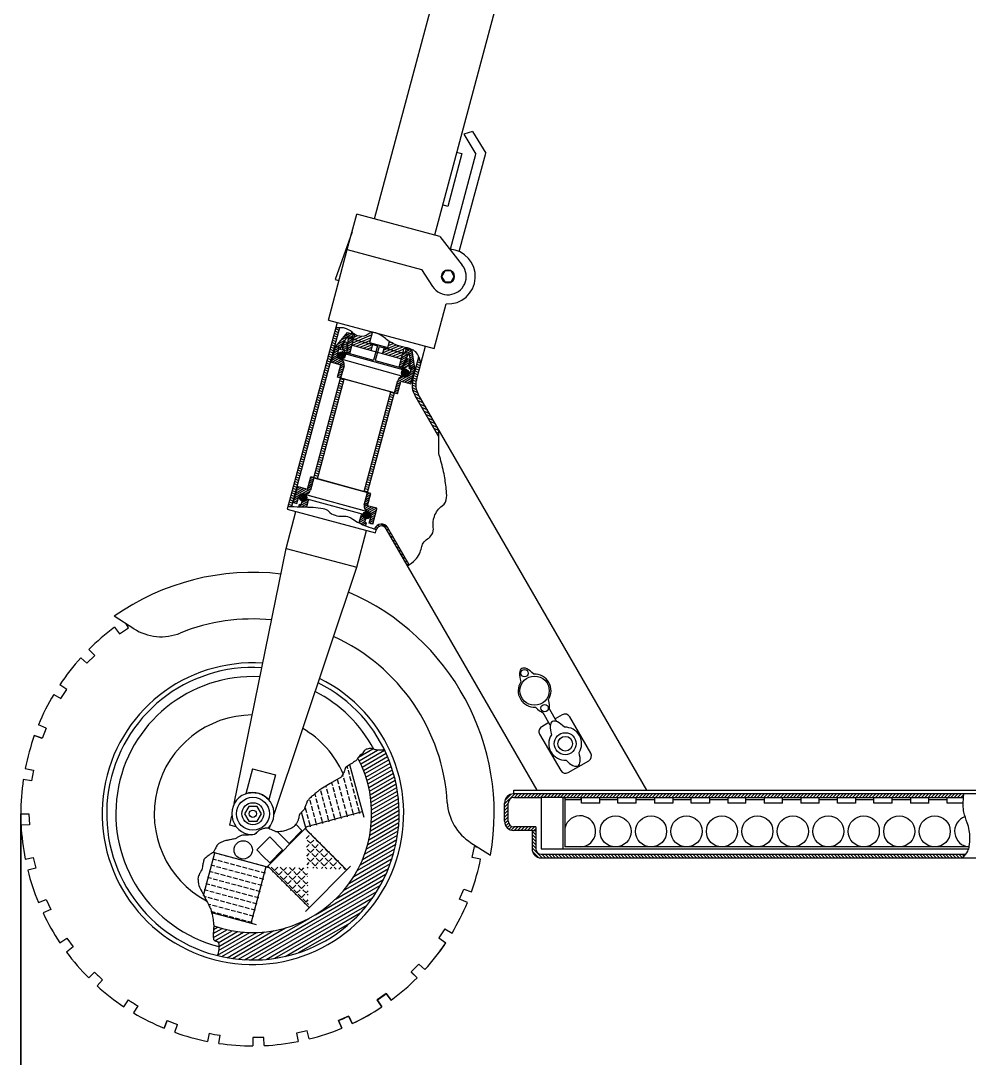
# Model space of a CAD drawing. Header units: millimetres. Extents: x 769 to 2415, y 617 to 2322.
# Drawn here: x 803 to 1322, y 1187 to 1754 of the extents above; entities that cross this region are included whole.
import ezdxf

# ---------------------------------------------------------------- set-up
doc = ezdxf.new("R2010")
doc.units = ezdxf.units.MM
doc.layers.add('01_Contornos', color=7, linetype='Continuous', lineweight=20)
doc.layers.add('cotas', color=3, linetype='Continuous')
doc.styles.add('EstiloCota', font='arialbd.ttf', dxfattribs={"height": 20})
doc.dimstyles.new('CotasUNE', dxfattribs={"dimtxt": 10, "dimasz": 8, "dimexe": 1.25, "dimexo": 0, "dimtad": 1, "dimtxsty": 'EstiloCota', "dimcen": 2.5, "dimclrd": 256, "dimclrt": 256, "dimadec": 0, "dimazin": 0, "dimtfac": 1, "dimtmove": 0, "dimatfit": 3, "dimfxl": 1, "dimarcsym": 0})

# ---------------------------------------------------------------- blocks, each defined once
blk = doc.blocks.new('*D342')
at = {"layer": 'cotas', "color": 0, "lineweight": -2, "transparency": 16777216}
for p, q in [((803.01, 1320.67), (803.01, 1122.45)), ((1821.07, 1321.35), (1821.07, 1122.45))]:
    blk.add_line(p, q, dxfattribs=at)
at = {"layer": 'cotas', "lineweight": -2, "transparency": 16777216}
blk.add_line((811.01, 1123.7), (1813.07, 1123.7), dxfattribs=at)
at = {"layer": 'cotas', "transparency": 16777216}
for points in [[(811.01, 1125.03), (811.01, 1122.36), (803.01, 1123.7)], [(1813.07, 1125.03), (1813.07, 1122.36), (1821.07, 1123.7)]]:
    blk.add_solid(points, dxfattribs=at)
at = {"layer": 'Defpoints', "color": 0}
for p in [(803.01, 1320.67), (1821.07, 1321.35), (1821.07, 1123.7)]:
    blk.add_point(p, dxfattribs=at)
at = {"layer": 'cotas', "transparency": 16777216, "insert": (1312.04, 1134.54), "char_height": 20, "attachment_point": 5, "style": 'EstiloCota'}
blk.add_mtext('1018', dxfattribs=at)

msp = doc.modelspace()

# ---------------------------------------------------------------- hatches: boundary and pattern name
at = {"layer": '01_Contornos'}
h = msp.add_hatch(dxfattribs=at)
h.set_pattern_fill('ANSI31', color=256, scale=0.4, angle=290)
h.set_pattern_definition([(335, (675.5037, 383.2973), (0.5367252, 1.1510109), [])])
h.paths.add_polyline_path([(1019.437, 1557.82), (1021.925, 1567.106, 0.0541816), (1020.786, 1570.583), (1017.505, 1558.337, 0.1989124), (1018.704, 1549.231), (1031.689, 1526.74), (1031.689, 1530.74), (1020.436, 1550.231, -0.1989124)])
edge = h.paths.add_edge_path()
edge.add_arc((951.135, 1491.127), 2.746, 227.04724, 241.47194)
edge.add_arc((950.201, 1489.408), 0.789, 241.47194, 268.5598)
edge.add_arc((950.381, 1496.558), 7.942, 268.5598, 270.524)
edge.add_arc((951.002, 1428.63), 59.989, 89.80935, 90.524, ccw=False)
edge.add_line((951.201, 1488.619), (977.419, 1586.463))
edge.add_arc((978.007, 1569.478), 16.996, 91.983, 99.19009)
edge.add_line((975.292, 1586.255), (949.264, 1489.117))
edge = h.paths.add_edge_path()
edge.add_arc((1012.469, 1531.745), 57.532, 253.55246, 255.00251)
edge.add_arc((1000.369, 1475.065), 3, 30, 158.33859, ccw=False)
edge.add_line((1002.967, 1476.565), (1014.647, 1456.335))
edge.add_arc((1005.028, 1473.297), 19.5, 299.55897, 302.49804)
edge.add_line((1015.504, 1456.85), (1003.833, 1477.065))
edge.add_arc((1000.369, 1475.065), 4, 30, 159.74484)
edge.add_line((996.616, 1476.45), (996.179, 1476.567))
at = {"layer": '01_Contornos', "ltscale": 0.2}
h = msp.add_hatch(dxfattribs=at)
h.set_pattern_fill('_USER', color=256, angle=29.59359, pattern_type=0)
h.set_pattern_definition([(29.59359, (0.5328, 1141.6946), (-0.4938445, 0.8695502), [])])
h.paths.add_polyline_path([(975.258, 1576.297), (977.186, 1575.765), (976.92, 1574.801), (977.884, 1574.536), (978.15, 1575.5, -0.1733266), (982.335, 1581.607), (984.348, 1581.053), (984.879, 1582.981), (981.505, 1583.911)])
h.paths.add_polyline_path([(1017.175, 1574.081), (1013.801, 1575.011), (1013.27, 1573.083), (1015.283, 1572.528, -0.1733266), (1015.748, 1565.139), (1015.483, 1564.175), (1016.447, 1563.909), (1016.712, 1564.873), (1018.641, 1564.342)])
h = msp.add_hatch(dxfattribs=at)
h.set_pattern_fill('_USER', color=256, angle=29.59359, pattern_type=0)
h.set_pattern_definition([(29.59359, (-123.4419, 1520.2281), (-0.4938445, 0.8695502), [])])
h.paths.add_polyline_path([(981.549, 1572.772), (982.995, 1572.373), (985.12, 1580.086), (982.228, 1580.883)])
h.paths.add_polyline_path([(1015.006, 1571.85), (1012.114, 1572.647), (1009.989, 1564.935), (1011.435, 1564.536)])
at = {"layer": '01_Contornos'}
h = msp.add_hatch(dxfattribs=at)
h.set_pattern_fill('ANSI31', color=256, scale=0.4, angle=135)
h.set_pattern_definition([(165, (971.2879, 1590.6284), (-0.3287, -1.226726), [])])
h.paths.add_polyline_path([(990.866, 1496.861), (992.794, 1496.33), (1007.401, 1550.843), (1005.472, 1551.374)])
h.paths.add_polyline_path([(979.925, 1558.414), (977.997, 1558.946), (963.39, 1504.433), (965.318, 1503.901)])
h = msp.add_hatch(dxfattribs=at)
h.set_pattern_fill('ANSI31', color=256, scale=0.6)
h.set_pattern_definition([(30, (971.2879, 1590.6284), (-0.9525, 1.649778), [])])
h.paths.add_polyline_path([(1001.847, 1355.871, -0.0408542), (1001.074, 1355.441, -0.0475519), (1000.089, 1355.348, -0.0197365), (998.43, 1355.413, -0.0740815), (996.527, 1355.852, 0.0727926), (994.591, 1356.304, 0.1017585), (992.521, 1356.057, 0.1101736), (990.868, 1355.064, 0.1462664), (990.234, 1353.955, -0.2157183), (989.693, 1353.251, -0.0289247), (989.245, 1353.043, 0.0789052), (988.823, 1352.794, 0.1183631), (988.558, 1352.591, 0.0052142), (987.677, 1351.46, 0.0087481), (987.431, 1351.125, -0.6819546), (908.607, 1259.29, -0.0071335), (908.605, 1259.044, -0.0188617), (908.548, 1258.095, 0.0093833), (908.398, 1256.191, 0.0149854), (908.341, 1254.296, 0.0154248), (908.398, 1252.456, 0.3623277), (909.758, 1251.016, -0.3315012), (911.3, 1249.554, -0.042964), (911.419, 1248.165, -0.0277377), (911.3, 1246.012, -0.0336735), (911.053, 1244.643, -0.0283363), (910.561, 1243.065, 0.638164)])
h = msp.add_hatch(dxfattribs=at)
h.set_pattern_fill('ANSI31', color=256, scale=0.4)
h.set_pattern_definition([(45, (0, -145.8448), (-0.8980256, 0.8980256), [])])
h.paths.add_polyline_path([(1072.714, 1329.512), (1087.714, 1329.512), (1099.714, 1329.512), (1318.79, 1329.512, -0.0113976), (1319.025, 1331.512), (1072.714, 1331.512, 0.4142136), (1067.714, 1326.512), (1067.714, 1316.512, 0.4142136), (1072.714, 1311.512), (1082.714, 1311.512), (1084.714, 1311.512), (1084.714, 1313.512), (1072.714, 1313.512, -0.4142136), (1069.714, 1316.512), (1069.714, 1326.512, -0.4142136)])
h = msp.add_hatch(dxfattribs=at)
h.set_pattern_fill('ANGLE', color=256, scale=0.5, angle=45)
h.set_pattern_definition([(45, (1109.7065, 1057.5146), (-2.46957, 2.46957), [2.54, -0.9525]), (135, (1109.7065, 1057.5146), (-2.46957, -2.46957), [2.54, -0.9525])])
edge = h.paths.add_edge_path()
edge.add_line((937.774, 1291.687), (960.482, 1268.979))
edge.add_line((958.988, 1312.901), (981.696, 1290.193))
h = msp.add_hatch(dxfattribs=at)
h.set_pattern_fill('ANSI31', color=256, scale=0.4, angle=90)
h.set_pattern_definition([(135, (0, -145.8448), (-0.8980256, -0.8980256), [])])
h.paths.add_polyline_path([(1087.714, 1296.512), (1318.461, 1296.512, 0.0318888), (1320.036, 1298.512), (1087.714, 1298.512, -0.4142136), (1084.714, 1301.512), (1084.714, 1311.512), (1082.714, 1311.512), (1082.714, 1301.512, 0.4142136)])

# ---------------------------------------------------------------- linework, layer by layer
msp.add_circle((1036.698, 1614.513), 3.5)
for p, q in [((1183.315, 2211.922), (1029.318, 1637.196)), ((996.476, 1645.996), (1121.437, 2112.355)), ((1050.159, 1693.728), (1045.33, 1692.434)), ((1045.33, 1692.434), (1052.048, 1681.457)), ((1050.159, 1693.728), (1057.36, 1681.963)), ((1044.38, 1681.818), (1036.615, 1652.84)), ((1038.112, 1629.446), (1052.048, 1681.457)), ((1041.482, 1682.594), (1044.38, 1681.818)), ((1042.941, 1628.152), (1057.36, 1681.963)), ((1036.615, 1652.84), (1033.718, 1653.617)), ((981.641, 1629.265), (986.817, 1648.584)), ((1032.216, 1636.419), (986.817, 1648.584)), ((984.229, 1638.925), (975.059, 1612.912)), ((1032.216, 1636.419), (1044.565, 1620.687)), ((971.288, 1590.628), (981.641, 1629.265)), ((981.641, 1629.265), (1022.21, 1618.395)), ((1022.21, 1618.395), (1028.33, 1609.039)), ((975.059, 1612.912), (977.111, 1612.362)), ((1029.243, 1575.099), (1035.792, 1599.54)), ((1029.243, 1575.099), (1035.792, 1599.54)), ((976.117, 1589.334), (948.752, 1487.205)), ((971.288, 1590.628), (1029.243, 1575.099)), ((977.419, 1586.463), (951.201, 1488.619)), ((981.505, 1583.911), (985.845, 1582.715)), ((983.916, 1583.246), (984.157, 1584.119)), ((979.899, 1579.039), (978.837, 1575.183)), ((979.899, 1579.039), (982.02, 1578.455)), ((981.346, 1578.641), (981.426, 1571.876)), ((981.549, 1572.772), (982.228, 1580.883)), ((982.228, 1580.883), (998.135, 1576.499)), ((982.335, 1581.607), (985.313, 1580.787)), ((982.995, 1572.373), (985.12, 1580.086)), ((984.251, 1576.93), (985.845, 1582.715)), ((995.677, 1577.931), (994.614, 1574.074)), ((975.258, 1576.297), (977.186, 1575.765)), ((977.186, 1575.765), (976.123, 1571.909)), ((979.876, 1573.987), (976.92, 1574.801)), ((977.884, 1574.536), (978.15, 1575.5)), ((978.837, 1575.183), (979.56, 1574.984)), ((979.189, 1573.237), (980.4, 1572.903)), ((979.56, 1574.984), (979.41, 1574.44)), ((1012.156, 1563.408), (980.342, 1572.175)), ((981.549, 1572.772), (996.01, 1568.787)), ((984.251, 1576.93), (1011.244, 1569.492)), ((998.135, 1576.499), (996.01, 1568.787)), ((999.099, 1576.234), (996.974, 1568.521)), ((999.099, 1576.234), (1015.006, 1571.85)), ((1001.943, 1576.204), (1000.881, 1572.348)), ((1009.989, 1564.935), (1012.114, 1572.647)), ((1011.244, 1569.492), (1012.838, 1575.276)), ((1012.306, 1573.348), (1015.283, 1572.528)), ((1012.838, 1575.276), (1017.175, 1574.081)), ((1014.766, 1574.745), (1014.918, 1575.295)), ((1019.437, 1557.82), (1024.414, 1576.393)), ((978.125, 1569.38), (1012.618, 1559.87)), ((996.974, 1568.521), (1011.435, 1564.536)), ((1014.606, 1569.475), (1011.071, 1563.707)), ((1011.435, 1564.536), (1015.006, 1571.85)), ((1014.606, 1569.475), (1013.934, 1569.655)), ((1016.052, 1569.077), (1014.606, 1569.475)), ((1016.052, 1569.077), (1014.989, 1565.221)), ((1017.505, 1558.337), (1020.786, 1570.583)), ((976.309, 1559.41), (978.169, 1566.159)), ((1013.681, 1563.726), (1012.466, 1564.052)), ((1014.266, 1565.42), (1014.116, 1564.877)), ((1014.989, 1565.221), (1014.266, 1565.42)), ((1015.483, 1564.175), (1015.748, 1565.139)), ((1015.483, 1564.175), (1016.447, 1563.909)), ((1016.712, 1564.873), (1015.65, 1561.017)), ((1016.712, 1564.873), (1018.641, 1564.342)), ((963.39, 1504.433), (977.997, 1558.946)), ((965.322, 1503.915), (979.928, 1558.428)), ((1009.088, 1550.378), (976.309, 1559.41)), ((1007.401, 1550.843), (977.997, 1558.946)), ((1007.401, 1550.843), (1009.26, 1557.591)), ((1009.088, 1550.378), (1010.947, 1557.126)), ((990.862, 1496.847), (1005.469, 1551.36)), ((992.794, 1496.33), (1007.401, 1550.843)), ((1145.559, 1333.512), (1020.436, 1550.231)), ((1031.689, 1526.74), (1018.704, 1549.231)), ((963.39, 1504.433), (961.53, 1497.684)), ((994.481, 1495.865), (961.703, 1504.898)), ((963.39, 1504.433), (992.794, 1496.33)), ((952.15, 1490.934), (954.488, 1499.417)), ((954.078, 1490.402), (955.14, 1494.259)), ((958.234, 1495.483), (992.727, 1485.973)), ((959.489, 1492.963), (990.339, 1484.462)), ((948.752, 1487.205), (997.048, 1474.264)), ((952.15, 1490.934), (954.078, 1490.402)), ((955.167, 1488.571), (955.534, 1489.904)), ((956.498, 1489.638), (957.029, 1491.566)), ((957.647, 1491.496), (957.171, 1491.627)), ((995.535, 1478.987), (997.871, 1487.463)), ((948.194, 1465.803), (953.582, 1485.911)), ((991.664, 1482.117), (991.184, 1482.249)), ((991.204, 1480.074), (991.736, 1482.002)), ((993.605, 1479.51), (994.667, 1483.366)), ((986.831, 1455.45), (992.219, 1475.558)), ((991.697, 1478.096), (992.169, 1479.808)), ((995.535, 1478.987), (993.605, 1479.51)), ((996.179, 1476.567), (996.616, 1476.45)), ((997.048, 1474.264), (997.471, 1475.842)), ((1085.559, 1333.512), (1002.967, 1476.565)), ((1015.504, 1456.85), (1003.833, 1477.065)), ((919.856, 1326.196), (948.194, 1465.803)), ((948.194, 1465.803), (986.831, 1455.45)), ((941.569, 1320.378), (986.831, 1455.45)), ((864.849, 1421.838), (854.102, 1428.658)), ((862.034, 1422.397), (860.611, 1424.528)), ((854.356, 1422.673), (857.036, 1419.058)), ((857.036, 1419.058), (862.034, 1422.397)), ((843.493, 1407.181), (840.207, 1410.468)), ((835.909, 1405.953), (839.243, 1402.931)), ((839.243, 1402.931), (843.493, 1407.181)), ((828.277, 1388.641), (824.413, 1391.223)), ((821.078, 1385.956), (824.938, 1383.643)), ((824.938, 1383.643), (828.277, 1388.641)), ((1092.723, 1369.064), (1088.805, 1375.852)), ((1092.269, 1377.852), (1096.187, 1371.064)), ((1099.25, 1374.76), (1095.353, 1372.51)), ((1114.848, 1353.743), (1103.348, 1373.662)), ((816.834, 1367.544), (812.677, 1369.266)), ((1091.889, 1370.51), (1087.992, 1368.26)), ((814.809, 1361.884), (810.434, 1363.45)), ((814.67, 1361.934), (810.434, 1363.45)), ((816.834, 1367.544), (814.809, 1361.884)), ((1086.894, 1364.162), (1098.394, 1344.243)), ((805.45, 1345.442), (809.863, 1344.564)), ((805.45, 1345.442), (810.008, 1344.535)), ((929.864, 1345.236), (926.206, 1331.584)), ((929.864, 1345.236), (942.421, 1341.871)), ((982.932, 1347.617), (990.654, 1318.797)), ((1102.492, 1343.145), (1113.75, 1349.645)), ((808.981, 1338.618), (804.384, 1339.3)), ((809.422, 1341.589), (808.981, 1338.618)), ((810.008, 1344.535), (809.422, 1341.589)), ((942.421, 1341.871), (938.763, 1328.219)), ((1072.714, 1333.512), (1706.714, 1333.512)), ((1072.714, 1331.512), (1072.714, 1333.512)), ((1706.714, 1331.512), (1072.714, 1331.512)), ((1072.714, 1329.512), (1087.714, 1329.512)), ((1099.714, 1329.512), (1087.714, 1329.512)), ((1087.714, 1329.512), (1087.714, 1301.512)), ((1099.714, 1301.512), (1099.714, 1329.512)), ((1099.714, 1329.512), (1318.79, 1329.512)), ((1100.714, 1329.512), (1100.714, 1302.512)), ((1100.714, 1328.512), (1109.747, 1328.512)), ((1109.747, 1326.512), (1109.747, 1329.512)), ((1119.747, 1326.512), (1119.747, 1329.512)), ((1119.747, 1328.512), (1129.747, 1328.512)), ((1129.747, 1326.512), (1129.747, 1329.512)), ((1139.747, 1326.512), (1139.747, 1329.512)), ((1139.747, 1328.512), (1149.747, 1328.512)), ((1149.747, 1329.512), (1149.747, 1326.512)), ((1159.747, 1329.512), (1159.747, 1326.512)), ((1159.747, 1328.512), (1169.747, 1328.512)), ((1169.747, 1326.512), (1169.747, 1329.512)), ((1179.747, 1329.512), (1179.747, 1326.512)), ((1179.747, 1328.512), (1189.747, 1328.512)), ((1189.747, 1329.512), (1189.747, 1326.512)), ((1199.747, 1326.512), (1199.747, 1329.512)), ((1199.747, 1328.512), (1209.747, 1328.512)), ((1209.747, 1329.512), (1209.747, 1326.512)), ((1219.747, 1326.512), (1219.747, 1329.512)), ((1219.747, 1328.512), (1229.747, 1328.512)), ((1229.747, 1329.512), (1229.747, 1326.512)), ((1239.747, 1326.512), (1239.747, 1329.512)), ((1239.747, 1328.512), (1249.747, 1328.512)), ((1249.747, 1326.512), (1249.747, 1329.512)), ((1259.747, 1329.512), (1259.747, 1326.512)), ((1259.747, 1328.512), (1269.747, 1328.512)), ((1269.747, 1326.512), (1269.747, 1329.512)), ((1279.747, 1326.512), (1279.747, 1329.512)), ((1279.747, 1328.512), (1289.747, 1328.512)), ((1289.747, 1329.512), (1289.747, 1326.512)), ((1299.747, 1326.512), (1299.747, 1329.512)), ((1299.747, 1328.512), (1309.747, 1328.512)), ((1309.747, 1326.512), (1309.747, 1329.512)), ((1067.714, 1316.512), (1067.714, 1326.512)), ((1069.714, 1316.512), (1069.714, 1326.512)), ((1119.747, 1326.512), (1109.747, 1326.512)), ((1139.747, 1326.512), (1129.747, 1326.512)), ((1159.747, 1326.512), (1149.747, 1326.512)), ((1179.747, 1326.512), (1169.747, 1326.512)), ((1199.747, 1326.512), (1189.747, 1326.512)), ((1219.747, 1326.512), (1209.747, 1326.512)), ((1239.747, 1326.512), (1229.747, 1326.512)), ((1239.747, 1326.512), (1239.747, 1326.512)), ((1259.747, 1326.512), (1249.747, 1326.512)), ((1249.747, 1326.512), (1249.747, 1326.512)), ((1279.747, 1326.512), (1269.747, 1326.512)), ((1299.747, 1326.512), (1289.747, 1326.512)), ((1318.608, 1326.512), (1309.747, 1326.512)), ((803.01, 1320.665), (807.51, 1320.665)), ((807.51, 1320.665), (807.805, 1314.662)), ((917.465, 1314.415), (918.503, 1319.531)), ((958.988, 1312.901), (956.664, 1321.572)), ((807.805, 1314.662), (803.163, 1314.434)), ((920.95, 1313.481), (917.465, 1314.415)), ((937.774, 1291.687), (958.988, 1312.901)), ((938.92, 1312.474), (939.408, 1313.929)), ((1084.714, 1313.512), (1072.714, 1313.512)), ((1082.714, 1311.512), (1072.714, 1311.512)), ((1082.714, 1311.512), (1082.714, 1301.512)), ((1082.714, 1311.512), (1084.714, 1311.512)), ((1084.714, 1313.512), (1084.714, 1301.512)), ((908.667, 1299.935), (908.797, 1299.452)), ((1049.3, 1304.797), (1060.046, 1297.978)), ((1050.011, 1296.795), (1051.184, 1302.691)), ((1051.184, 1302.691), (1053.057, 1302.413)), ((1087.714, 1301.512), (1321.644, 1301.512)), ((1321.886, 1302.512), (1100.714, 1302.512)), ((805.45, 1295.889), (809.863, 1296.767)), ((809.863, 1296.767), (811.324, 1290.936)), ((908.797, 1299.452), (937.774, 1291.687)), ((1054.57, 1295.889), (1050.011, 1296.795)), ((1087.714, 1298.512), (1320.036, 1298.512)), ((1087.714, 1296.512), (1535.233, 1296.512)), ((811.324, 1290.936), (806.816, 1289.807)), ((983.463, 1291.96), (958.715, 1267.212)), ((1043.049, 1273.843), (1045.349, 1279.396)), ((1045.349, 1279.396), (1049.586, 1277.88)), ((812.677, 1272.064), (816.834, 1273.786)), ((816.834, 1273.786), (819.404, 1268.353)), ((1047.343, 1272.064), (1043.049, 1273.843)), ((819.404, 1268.353), (815.203, 1266.366)), ((907.371, 1266.587), (931.877, 1260.021)), ((1035.081, 1257.688), (1031.742, 1252.69)), ((1035.082, 1257.687), (1038.942, 1255.374)), ((824.413, 1250.108), (828.155, 1252.608)), ((828.155, 1252.608), (831.735, 1247.78)), ((1031.742, 1252.69), (1035.606, 1250.108)), ((831.735, 1247.78), (828.002, 1245.011)), ((1020.776, 1238.399), (1016.526, 1234.149)), ((1024.11, 1235.377), (1020.776, 1238.399)), ((1020.777, 1238.399), (1020.777, 1238.399)), ((1020.777, 1238.399), (1024.111, 1235.377)), ((840.207, 1230.863), (843.389, 1234.045)), ((1016.526, 1234.149), (1019.813, 1230.862)), ((1016.526, 1234.149), (1019.812, 1230.863)), ((1016.631, 1234.044), (1019.813, 1230.862)), ((847.81, 1229.839), (844.79, 1226.502)), ((1002.983, 1222.272), (997.985, 1218.933)), ((1005.663, 1218.658), (1002.983, 1222.272)), ((1002.984, 1222.272), (1005.664, 1218.658)), ((1002.984, 1222.272), (1005.664, 1218.658)), ((859.452, 1215.069), (861.952, 1218.81)), ((867.032, 1215.593), (864.719, 1211.734)), ((867.032, 1215.593), (864.719, 1211.734)), ((997.985, 1218.933), (1000.567, 1215.069)), ((1000.568, 1215.068), (998.068, 1218.81)), ((982.385, 1209.926), (976.832, 1207.626)), ((984.309, 1205.859), (982.385, 1209.926)), ((982.467, 1209.964), (984.394, 1205.898)), ((881.409, 1203.332), (883.131, 1207.49)), ((883.131, 1207.49), (881.409, 1203.332)), ((887.225, 1201.089), (888.741, 1205.326)), ((976.832, 1207.626), (978.61, 1203.332)), ((978.611, 1203.332), (976.889, 1207.49)), ((906.023, 1200.536), (905.142, 1196.124)), ((911.375, 1195.04), (912.035, 1199.491)), ((936.02, 1198.313), (930.01, 1198.313)), ((930.01, 1198.313), (930.01, 1193.665)), ((936.241, 1193.818), (936.02, 1198.313)), ((959.775, 1201.836), (953.879, 1200.664)), ((953.879, 1200.664), (954.786, 1196.105)), ((960.868, 1197.471), (959.775, 1201.836))]:
    msp.add_line(p, q, dxfattribs=at)
at = {"layer": '01_Contornos', "ltscale": 0.2}
for p, q in [((981.505, 1583.911), (975.258, 1576.297)), ((995.213, 1583.776), (993.749, 1578.462)), ((984.879, 1582.981), (984.348, 1581.053)), ((993.749, 1578.462), (1003.871, 1575.673)), ((1003.871, 1575.673), (1004.777, 1578.96)), ((975.258, 1576.297), (972.92, 1567.813)), ((1013.801, 1575.011), (1013.27, 1573.083)), ((1018.641, 1564.342), (1017.175, 1574.081)), ((973.06, 1567.567), (978.169, 1566.159)), ((977.52, 1569.45), (977.761, 1569.383)), ((979.856, 1565.694), (977.997, 1558.946)), ((1018.641, 1564.342), (1016.303, 1555.858)), ((1016.057, 1555.718), (1010.947, 1557.126)), ((1013.19, 1559.62), (1012.949, 1559.686)), ((959.843, 1498.149), (961.703, 1504.898)), ((954.733, 1499.557), (959.843, 1498.149)), ((957.6, 1495.655), (957.841, 1495.589)), ((960.453, 1492.697), (959.281, 1488.445)), ((960.733, 1494.792), (990.137, 1486.689)), ((990.934, 1489.581), (992.794, 1496.33)), ((992.621, 1489.116), (994.481, 1495.865)), ((955.534, 1489.904), (956.498, 1489.638)), ((997.731, 1487.708), (992.621, 1489.116)), ((989.375, 1484.727), (988.02, 1479.81)), ((993.27, 1485.826), (993.029, 1485.892)), ((992.169, 1479.808), (991.204, 1480.074))]:
    msp.add_line(p, q, dxfattribs=at)
at = {"layer": '01_Contornos', "linetype": 'Continuous'}
for p, q in [((983.997, 1583.539), (984.539, 1583.764)), ((984.488, 1576.865), (994.451, 1581.011)), ((984.628, 1578.299), (994.879, 1582.565)), ((985.056, 1579.853), (989.501, 1581.702)), ((985.484, 1581.406), (987.264, 1582.147)), ((985.53, 1582.801), (985.729, 1582.884)), ((986.476, 1576.317), (994.023, 1579.457)), ((988.465, 1575.769), (994.463, 1578.265)), ((1004.184, 1576.808), (1006.731, 1577.868)), ((1004.612, 1578.362), (1005.296, 1578.646)), ((978.336, 1569.368), (976.733, 1572.193)), ((979.034, 1569.425), (977.139, 1572.763)), ((979.617, 1569.685), (977.661, 1573.13)), ((980.096, 1570.128), (978.286, 1573.315)), ((980.439, 1570.809), (979.048, 1573.26)), ((990.454, 1575.221), (995.51, 1577.325)), ((992.442, 1574.673), (995.082, 1575.771)), ((994.431, 1574.125), (994.654, 1574.218)), ((1000.985, 1572.725), (1010.055, 1576.5)), ((1001.413, 1574.279), (1008.308, 1577.148)), ((1001.841, 1575.833), (1002.418, 1576.073)), ((1002.386, 1571.933), (1012.02, 1575.942)), ((1004.375, 1571.385), (1012.723, 1574.859)), ((1006.363, 1570.837), (1012.295, 1573.305)), ((1013.372, 1575.129), (1014.214, 1575.479)), ((977.419, 1569.697), (976.545, 1571.237)), ((1008.352, 1570.289), (1011.867, 1571.752)), ((1010.341, 1569.741), (1011.439, 1570.198)), ((1012.869, 1559.82), (1011.401, 1562.405)), ((1011.765, 1560.479), (1011.402, 1561.119)), ((1013.608, 1559.804), (1011.767, 1563.048)), ((1014.22, 1560.014), (1012.26, 1563.465)), ((1014.728, 1560.405), (1012.856, 1563.701)), ((1015.116, 1561.008), (1013.573, 1563.725)), ((1015.239, 1562.076), (1014.553, 1563.284)), ((956.465, 1491.944), (955.591, 1493.483)), ((957.382, 1491.615), (955.779, 1494.439)), ((958.08, 1491.672), (956.185, 1495.01)), ((958.663, 1491.932), (956.707, 1495.377)), ((959.142, 1492.374), (957.332, 1495.561)), ((959.485, 1493.056), (958.094, 1495.507)), ((991.915, 1482.067), (990.447, 1484.652)), ((990.811, 1482.726), (990.447, 1483.366)), ((992.654, 1482.051), (990.813, 1485.294)), ((993.265, 1482.261), (991.306, 1485.712)), ((993.774, 1482.651), (991.902, 1485.948)), ((994.161, 1483.255), (992.619, 1485.972)), ((994.285, 1484.322), (993.599, 1485.531)), ((981.477, 1346.663), (981.796, 1345.475)), ((976.199, 1339.373), (976.857, 1336.92)), ((979.222, 1341.588), (979.326, 1341.197)), ((979.573, 1340.277), (980.23, 1337.824)), ((982.042, 1344.555), (982.7, 1342.101)), ((982.946, 1341.181), (983.604, 1338.728)), ((969.934, 1335.766), (970.11, 1335.112)), ((970.356, 1334.192), (971.013, 1331.739)), ((973.061, 1337.589), (973.483, 1336.016)), ((973.73, 1335.096), (974.387, 1332.643)), ((977.103, 1336), (977.76, 1333.547)), ((980.477, 1336.904), (981.134, 1334.45)), ((983.85, 1337.808), (984.507, 1335.354)), ((984.754, 1334.434), (985.411, 1331.981)), ((961.139, 1328.107), (961.797, 1325.653)), ((963.849, 1331.488), (964.266, 1329.931)), ((964.513, 1329.011), (965.17, 1326.557)), ((966.983, 1333.288), (967.64, 1330.835)), ((967.886, 1329.915), (968.544, 1327.461)), ((971.26, 1330.819), (971.917, 1328.365)), ((974.633, 1331.723), (975.291, 1329.269)), ((975.537, 1328.349), (976.195, 1325.896)), ((978.007, 1332.626), (978.664, 1330.173)), ((978.911, 1329.253), (979.568, 1326.8)), ((981.38, 1333.53), (982.038, 1331.077)), ((982.284, 1330.157), (982.942, 1327.703)), ((985.658, 1331.061), (986.315, 1328.607)), ((958.67, 1323.829), (959.327, 1321.376)), ((962.043, 1324.733), (962.701, 1322.28)), ((965.417, 1325.637), (966.074, 1323.184)), ((966.321, 1322.264), (966.978, 1319.81)), ((968.79, 1326.541), (969.448, 1324.088)), ((969.694, 1323.168), (970.352, 1320.714)), ((972.164, 1327.445), (972.821, 1324.992)), ((973.068, 1324.072), (973.725, 1321.618)), ((976.441, 1324.976), (977.099, 1322.522)), ((979.815, 1325.879), (980.472, 1323.426)), ((980.719, 1322.506), (981.376, 1320.053)), ((983.188, 1326.783), (983.846, 1324.33)), ((984.092, 1323.41), (984.75, 1320.956)), ((986.562, 1327.687), (987.219, 1325.234)), ((987.466, 1324.314), (988.123, 1321.86)), ((959.574, 1320.456), (960.231, 1318.002)), ((960.478, 1317.082), (961.135, 1314.629)), ((962.947, 1321.36), (963.605, 1318.906)), ((963.851, 1317.986), (964.509, 1315.533)), ((967.225, 1318.89), (967.882, 1316.437)), ((970.598, 1319.794), (971.256, 1317.341)), ((973.972, 1320.698), (974.629, 1318.245)), ((974.876, 1317.325), (974.917, 1317.169)), ((977.345, 1321.602), (978.003, 1319.149)), ((978.249, 1318.229), (978.291, 1318.073)), ((981.623, 1319.133), (981.664, 1318.977)), ((984.996, 1320.036), (985.038, 1319.881)), ((988.37, 1320.94), (988.411, 1320.785)), ((961.382, 1313.709), (961.423, 1313.553)), ((964.755, 1314.613), (964.797, 1314.457)), ((968.129, 1315.517), (968.17, 1315.361)), ((971.502, 1316.421), (971.544, 1316.265)), ((910.021, 1295.289), (907.838, 1295.874)), ((910.925, 1298.662), (908.742, 1299.247)), ((913.395, 1294.385), (910.941, 1295.042)), ((914.299, 1297.758), (911.845, 1298.416)), ((916.768, 1293.481), (914.315, 1294.138)), ((917.672, 1296.854), (915.219, 1297.512)), ((921.046, 1295.95), (918.592, 1296.608)), ((924.419, 1295.046), (921.966, 1295.704)), ((927.793, 1294.142), (925.339, 1294.8)), ((931.166, 1293.239), (928.713, 1293.896)), ((908.213, 1288.542), (906.03, 1289.127)), ((909.117, 1291.915), (906.934, 1292.5)), ((911.587, 1287.638), (909.133, 1288.295)), ((912.491, 1291.011), (910.037, 1291.669)), ((915.864, 1290.107), (913.411, 1290.765)), ((919.238, 1289.203), (916.784, 1289.861)), ((920.142, 1292.577), (917.688, 1293.234)), ((922.611, 1288.299), (920.158, 1288.957)), ((923.515, 1291.673), (921.062, 1292.33)), ((926.889, 1290.769), (924.435, 1291.426)), ((930.262, 1289.865), (927.809, 1290.522)), ((933.636, 1288.961), (931.182, 1289.619)), ((934.54, 1292.335), (932.086, 1292.992)), ((936.816, 1288.109), (934.556, 1288.715)), ((937.719, 1291.483), (935.46, 1292.088)), ((907.31, 1285.168), (905.126, 1285.753)), ((910.683, 1284.264), (908.23, 1284.922)), ((914.057, 1283.36), (911.603, 1284.018)), ((914.96, 1286.734), (912.507, 1287.391)), ((917.43, 1282.456), (914.977, 1283.114)), ((918.334, 1285.83), (915.88, 1286.487)), ((921.707, 1284.926), (919.254, 1285.583)), ((925.081, 1284.022), (922.627, 1284.679)), ((925.985, 1287.395), (923.531, 1288.053)), ((928.454, 1283.118), (926.001, 1283.775)), ((929.358, 1286.492), (926.905, 1287.149)), ((931.828, 1282.214), (929.374, 1282.872)), ((932.732, 1285.588), (930.278, 1286.245)), ((935.912, 1284.736), (933.652, 1285.341)), ((905.502, 1278.421), (903.318, 1279.006)), ((906.406, 1281.795), (904.222, 1282.38)), ((908.875, 1277.517), (906.422, 1278.175)), ((909.779, 1280.891), (907.326, 1281.548)), ((912.249, 1276.613), (909.795, 1277.271)), ((913.153, 1279.987), (910.699, 1280.644)), ((916.526, 1279.083), (914.073, 1279.74)), ((919.9, 1278.179), (917.446, 1278.836)), ((920.803, 1281.552), (918.35, 1282.21)), ((923.273, 1277.275), (920.82, 1277.932)), ((924.177, 1280.649), (921.724, 1281.306)), ((926.647, 1276.371), (924.193, 1277.028)), ((927.55, 1279.745), (925.097, 1280.402)), ((930.924, 1278.841), (928.471, 1279.498)), ((934.104, 1277.989), (931.844, 1278.594)), ((935.008, 1281.362), (932.748, 1281.968)), ((904.598, 1275.048), (903.316, 1275.391)), ((907.971, 1274.144), (905.518, 1274.801)), ((911.345, 1273.24), (908.891, 1273.897)), ((914.718, 1272.336), (912.265, 1272.993)), ((915.622, 1275.709), (913.169, 1276.367)), ((918.092, 1271.432), (915.638, 1272.089)), ((918.996, 1274.805), (916.542, 1275.463)), ((921.465, 1270.528), (919.012, 1271.185)), ((922.369, 1273.902), (919.916, 1274.559)), ((925.743, 1272.998), (923.289, 1273.655)), ((929.116, 1272.094), (926.663, 1272.751)), ((930.02, 1275.467), (927.567, 1276.125)), ((932.296, 1271.242), (930.036, 1271.847)), ((933.2, 1274.615), (930.94, 1275.221)), ((907.067, 1270.77), (905.895, 1271.084)), ((909.537, 1266.493), (907.232, 1267.111)), ((910.441, 1269.866), (907.987, 1270.524)), ((912.91, 1265.589), (910.457, 1266.246)), ((913.814, 1268.962), (911.361, 1269.62)), ((917.188, 1268.058), (914.734, 1268.716)), ((920.561, 1267.155), (918.108, 1267.812)), ((923.935, 1266.251), (921.481, 1266.908)), ((924.839, 1269.624), (922.385, 1270.281)), ((927.308, 1265.347), (924.855, 1266.004)), ((928.212, 1268.72), (925.759, 1269.378)), ((931.392, 1267.868), (929.132, 1268.474)), ((916.284, 1264.685), (913.83, 1265.342)), ((919.657, 1263.781), (917.204, 1264.438)), ((923.031, 1262.877), (920.577, 1263.534)), ((926.404, 1261.973), (923.951, 1262.631)), ((929.584, 1261.121), (927.324, 1261.727)), ((930.488, 1264.495), (928.228, 1265.1))]:
    msp.add_line(p, q, dxfattribs=at)
at = {"layer": '01_Contornos', "linetype": 'Continuous', "ltscale": 0.2}
for p, q in [((979.268, 1576.749), (981.354, 1577.933)), ((979.644, 1578.112), (980.826, 1578.784)), ((976.327, 1572.648), (973.867, 1571.251)), ((976.702, 1574.011), (974.243, 1572.614)), ((977.078, 1575.374), (974.619, 1573.978)), ((976.213, 1576.033), (974.994, 1575.341)), ((978.893, 1575.386), (981.368, 1576.791)), ((979.439, 1574.546), (981.381, 1575.649)), ((980.105, 1573.774), (981.395, 1574.507)), ((980.412, 1572.798), (981.409, 1573.364)), ((981.013, 1571.99), (981.422, 1572.222)), ((976.334, 1570.352), (973.116, 1568.524)), ((977.084, 1569.627), (973.326, 1567.493)), ((976.052, 1571.341), (973.491, 1569.887)), ((978.308, 1569.173), (974.69, 1567.118)), ((979.177, 1568.516), (976.053, 1566.742)), ((979.72, 1567.675), (977.416, 1566.366)), ((979.959, 1566.66), (978.001, 1565.548)), ((1012.202, 1565.553), (1015.615, 1567.491)), ((1013.283, 1567.316), (1015.991, 1568.854)), ((1014.364, 1569.08), (1014.911, 1569.391)), ((978.65, 1561.317), (976.498, 1560.095)), ((979.026, 1562.68), (976.874, 1561.458)), ((979.401, 1564.044), (977.249, 1562.821)), ((979.777, 1565.407), (977.625, 1564.185)), ((1011.121, 1563.789), (1015.239, 1566.127)), ((1017.934, 1561.777), (1015.241, 1560.248)), ((1018.31, 1563.14), (1015.85, 1561.744)), ((1018.479, 1564.386), (1016.226, 1563.107)), ((1017.115, 1564.762), (1016.602, 1564.47)), ((978.274, 1559.953), (976.989, 1559.223)), ((1010.419, 1555.209), (1008.267, 1553.987)), ((1010.795, 1556.572), (1008.643, 1555.35)), ((1014.06, 1559.577), (1009.018, 1556.714)), ((1012.4, 1559.784), (1009.458, 1558.113)), ((1017.558, 1560.414), (1011.501, 1556.974)), ((1017.182, 1559.05), (1012.865, 1556.598)), ((1016.807, 1557.687), (1014.228, 1556.222)), ((1016.431, 1556.323), (1015.591, 1555.847)), ((1009.668, 1552.482), (1007.515, 1551.26)), ((1010.043, 1553.846), (1007.891, 1552.623)), ((1009.292, 1551.119), (1008.347, 1550.582)), ((961.123, 1502.793), (963.275, 1504.015)), ((961.499, 1504.157), (962.444, 1504.693)), ((953.232, 1494.862), (959.289, 1498.302)), ((953.608, 1496.225), (957.926, 1498.677)), ((953.984, 1497.589), (956.562, 1499.053)), ((954.359, 1498.952), (955.199, 1499.429)), ((956.73, 1495.698), (961.772, 1498.562)), ((959.996, 1498.703), (962.148, 1499.925)), ((960.371, 1500.066), (962.523, 1501.289)), ((960.747, 1501.43), (962.899, 1502.652)), ((952.481, 1492.135), (954.94, 1493.532)), ((952.856, 1493.498), (955.549, 1495.028)), ((958.391, 1495.491), (961.332, 1497.162)), ((959.129, 1492.253), (960.088, 1492.798)), ((991.765, 1492.595), (993.917, 1493.817)), ((992.14, 1493.959), (994.292, 1495.181)), ((992.516, 1495.322), (993.802, 1496.052)), ((952.312, 1490.889), (954.565, 1492.168)), ((953.675, 1490.513), (954.189, 1490.805)), ((955.259, 1488.905), (960.178, 1491.698)), ((956.632, 1488.535), (959.802, 1490.335)), ((956.864, 1490.967), (957.824, 1491.512)), ((958.549, 1488.473), (959.426, 1488.972)), ((990.831, 1488.615), (992.79, 1489.727)), ((991.013, 1489.868), (993.165, 1491.091)), ((991.07, 1487.6), (993.374, 1488.909)), ((991.389, 1491.232), (993.541, 1492.454)), ((991.613, 1486.759), (994.737, 1488.533)), ((992.482, 1486.102), (996.101, 1488.158)), ((993.707, 1485.648), (997.464, 1487.782)), ((988.053, 1479.929), (991.714, 1482.008)), ((988.428, 1481.292), (990.759, 1482.616)), ((988.804, 1482.656), (990.311, 1483.512)), ((989.18, 1484.019), (990.083, 1484.532)), ((993.712, 1479.901), (996.172, 1481.298)), ((994.088, 1481.264), (996.547, 1482.661)), ((994.456, 1484.923), (997.675, 1486.751)), ((994.464, 1482.628), (996.923, 1484.025)), ((994.739, 1483.934), (997.299, 1485.388)), ((988.983, 1479.308), (991.366, 1480.661)), ((990.082, 1478.782), (991.981, 1479.86)), ((991.23, 1478.284), (991.845, 1478.632)), ((994.57, 1479.249), (995.796, 1479.934))]:
    msp.add_line(p, q, dxfattribs=at)
at = {"layer": '01_Contornos', "ltscale": 0.5}
for p, q in [((989.878, 1321.695), (958.858, 1313.384)), ((981.342, 1289.839), (958.634, 1312.547)), ((902.994, 1275.866), (909.279, 1299.323)), ((928.98, 1260.797), (937.291, 1291.817)), ((960.836, 1269.333), (938.128, 1292.041))]:
    msp.add_line(p, q, dxfattribs=at)
at = {"layer": '01_Contornos'}
for points in [[(1034.966, 1617.513), (1033.234, 1614.513), (1034.966, 1611.513), (1038.43, 1611.513), (1040.163, 1614.513), (1038.43, 1617.513)], [(927.7, 1324.665), (925.391, 1320.665), (927.7, 1316.665), (932.319, 1316.665), (934.629, 1320.665), (932.319, 1324.665)], [(939.195, 1293.802), (935.66, 1297.337), (932.124, 1300.873), (939.195, 1307.944), (946.266, 1300.873)]]:
    msp.add_lwpolyline(points, close=True, dxfattribs=at)
for points in [[(1021.925, 1567.106, 0.0793932), (1020.009, 1572.094, 0.144598), (1017.849, 1574.141, 0.0727688), (1013.351, 1575.661, -0.0590411), (1007.768, 1577.379, -0.0728178), (1001.801, 1581.136, 0.1009047), (997.328, 1583.616, 0.2431266), (993.107, 1582.882, -0.2153062), (988.448, 1581.817, -0.1424211), (984.294, 1583.991, 0.1386346), (980.047, 1586.254, 0.0535848), (978.007, 1586.473, 0.0402257), (975.285, 1586.254)], [(1014.647, 1456.335, 0.0674763), (1018.816, 1459.508, 0.0874873), (1021.141, 1462.828, 0.0579248), (1022.245, 1466.153, -0.0775036), (1023.169, 1468.61, -0.1350376), (1025.509, 1470.963, 0.1323624), (1027.907, 1473.349, 0.1658926), (1028.715, 1477.418, -0.1159881), (1029.289, 1483.242, -0.1557124), (1033.644, 1489.115, 0.2328744), (1036.009, 1493.556, 0.0356505), (1035.822, 1498.307, 0.0204196), (1034.569, 1506.508, 0.0269262), (1032.21, 1515.895, -0.0751593), (1031.689, 1519.34), (1031.689, 1525.217), (1031.689, 1530.74)], [(949.264, 1489.117, 0.0630229), (949.824, 1488.715, 0.1187466), (950.181, 1488.619, 0.0085707), (950.453, 1488.617, -0.0031182), (951.201, 1488.619, -0.0132831), (963.017, 1488.266, -0.0287507), (968.446, 1487.644, -0.1577086), (971.369, 1486.107, 0.1219949), (974.963, 1483.882, 0.1065951), (979.241, 1483.456, -0.1345454), (982.629, 1482.93, -0.0398643), (984.664, 1481.814, 0.0224862), (988.197, 1479.715, 0.032573), (992.152, 1477.92, 0.0247958), (997.581, 1476.173)], [(1001.847, 1355.871, -0.0333127), (1001.222, 1355.511, -0.0744004), (1000.913, 1355.413, -0.0396764), (1000.089, 1355.348, -0.0197365), (998.43, 1355.413, -0.0740815), (996.527, 1355.852, 0.0727926), (994.591, 1356.304, 0.1017585), (992.521, 1356.057, 0.1101736), (990.868, 1355.064, 0.1462664), (990.234, 1353.955, -0.2157183), (989.693, 1353.251, -0.0289247), (989.245, 1353.043, 0.047966), (988.978, 1352.908, 0.0085214), (988.716, 1352.734, 0.0306931), (988.647, 1352.68, 0.0437529), (988.535, 1352.562, 0.0050766), (987.677, 1351.46, 0.0336139), (986.798, 1350.128, -0.092065), (986.419, 1349.68, -0.0277946), (986.287, 1349.583, -0.001555), (983.82, 1347.992, -0.0089366), (981.804, 1346.752, 0.0221014), (981.002, 1346.229, 0.1905957), (980.464, 1345.393, -0.0711688), (979.608, 1342.954, -0.0126484), (978.405, 1340.777, -0.1289287), (978.23, 1340.602), (972.371, 1337.187), (968.084, 1334.688, 0.0160196), (967.74, 1334.472, 0.0051683), (966.701, 1333.758, 0.01633), (965.124, 1332.571, 0.0111093), (962.905, 1330.702, 0.0062016), (962.154, 1330.023, 0.0046688), (961.175, 1329.1, 0.0201444), (960.081, 1327.959, 0.0556738), (959.75, 1327.489, 0.0276859), (959.61, 1327.196, 0.0048046), (958.913, 1325.459, 0.0288393), (958.303, 1323.585, -0.0843544), (958.024, 1322.968, -0.0614383), (957.671, 1322.563, 0.0235509), (956.677, 1321.581, 0.0052903), (955.715, 1320.514, 0.0601794), (955.643, 1320.41, 0.0473553), (955.581, 1320.26, 0.0056444), (955.203, 1318.955, 0.0095847), (954.923, 1317.87, -0.0136674), (954.721, 1317.11, -0.0506222), (954.416, 1316.365, -0.0270275), (953.638, 1315.078, -0.023032), (953.041, 1314.282, -0.0312906), (952.54, 1313.748, -0.0356287), (951.976, 1313.288, -0.0262717), (951.14, 1312.763, -0.0312568), (949.815, 1312.13, -0.0237773), (947.993, 1311.494, -0.0160198), (946.693, 1311.154, -0.0139941), (945.185, 1310.854, -0.0315619), (943.371, 1310.663, -0.1036939), (942.818, 1310.755, -0.0087821), (942.438, 1310.911, -0.0018787), (940.678, 1311.676, -0.0055986), (939.311, 1312.296, 0.0089782), (938.455, 1312.676, 0.11852), (937.738, 1312.796, 0.0447297), (935.857, 1312.491, 0.0340987), (933.992, 1311.876, 0.0847488), (933.317, 1311.457, 0.0058214), (932.772, 1310.963, -0.0045027), (932.069, 1310.323, -0.0030248), (931.056, 1309.428, -0.0225349), (930.914, 1309.314, -0.1337769), (930.756, 1309.255, -0.0070642), (927.622, 1308.998, -0.0288941), (924.633, 1308.969, 0.1103752), (923.853, 1308.834, 0.0350328), (923.255, 1308.536, -0.014523), (921.844, 1307.761, -0.0019988), (920.32, 1306.987, -0.0354372), (920.231, 1306.95, -0.0293922), (920.083, 1306.91, -0.0017675), (917.595, 1306.398, -0.0040724), (915.896, 1306.069, 0.0055996), (914.661, 1305.826, 0.0532699), (913.744, 1305.531, 0.0271205), (912.063, 1304.671, 0.0331367), (910.872, 1303.869, 0.0777638), (910.45, 1303.422, 0.0201071), (910.23, 1303.07, 0.0071049), (909.66, 1302.043, 0.036999), (909.048, 1300.666, -0.067846), (908.667, 1299.935, -0.1110224), (907.882, 1299.226, 0.0411876), (905.548, 1297.644, 0.0109164), (903.384, 1295.823, 0.1186841), (903.233, 1295.608, 0.0388676), (903.139, 1295.304, 0.0056914), (902.688, 1293.186, 0.0145143), (902.307, 1290.963, -0.0438321), (902.138, 1290.234, -0.0643478), (901.803, 1289.531, 0.0267404), (900.877, 1287.91, 0.0066906), (900.284, 1286.69, 0.0178242), (900.084, 1286.221, 0.0776139), (899.989, 1285.783, 0.0261546), (899.982, 1284.461, 0.0405033), (900.287, 1282.076, 0.0614941), (900.804, 1280.575, 0.0030318), (901.538, 1279.094, 0.0010796), (903.635, 1274.952, 0.0029609), (905.649, 1271.05, -0.00588), (906.653, 1269.079, -0.0524269), (907.178, 1267.658, -0.0189882), (908.054, 1263.58, -0.0131498), (908.544, 1260.273, -0.03576), (908.605, 1259.044, -0.0188617), (908.548, 1258.095, 0.0093833), (908.398, 1256.191, 0.0149854), (908.341, 1254.296, 0.0154248), (908.398, 1252.456, 0.3623277), (909.758, 1251.016, -0.3315012), (911.3, 1249.554, -0.042964), (911.419, 1248.165, -0.0277377), (911.3, 1246.012, -0.0336735), (911.053, 1244.643, -0.0283363), (910.561, 1243.065)], [(926.206, 1331.584, -0.0747636), (929.585, 1332.22, -0.0747636), (933.002, 1331.834, -0.0747636), (936.154, 1330.46, -0.0747636), (938.763, 1328.219)], [(1318.461, 1296.512, 0.0568501), (1321.083, 1300.205, 0.0947795), (1321.928, 1302.802, 0.0314501), (1322.242, 1307.788, 0.0420777), (1321.928, 1311.512, 0.0504229), (1320.758, 1315.758, -0.0372469), (1319.025, 1321.456, -0.0552596), (1318.593, 1325.35, -0.0349961), (1319.025, 1331.512)]]:
    msp.add_lwpolyline(points, format="xyb", dxfattribs=at)
msp.add_lwpolyline([(953.492, 1314.861), (956.873, 1311.48), (949.802, 1304.409), (943.475, 1310.735)], dxfattribs=at)
for centre, radius in [((1036.698, 1614.513), 3.5), ((978.527, 1571.344), 1.985), ((1013.279, 1561.762), 1.985), ((957.573, 1493.591), 1.985), ((992.325, 1484.009), 1.985), ((1078.621, 1397.49), 2), ((1084.121, 1387.964), 8), ((1089.621, 1378.438), 2), ((1100.871, 1358.952), 6), ((1100.871, 1358.952), 4), ((930.01, 1320.665), 9), ((930.01, 1320.665), 6), ((930.01, 1320.665), 2), ((1128.414, 1311.012), 8.5), ((1147.814, 1311.012), 8.5), ((1167.214, 1311.012), 8.5), ((1186.614, 1311.012), 8.5), ((1206.014, 1311.012), 8.5), ((1225.414, 1311.012), 8.5), ((1244.814, 1311.012), 8.5), ((1264.214, 1311.012), 8.5), ((1283.614, 1311.012), 8.5), ((1303.014, 1311.012), 8.5), ((924.706, 1300.873), 5)]:
    msp.add_circle(centre, radius, dxfattribs=at)
for centre, radius, start, end in [((1036.698, 1614.513), 15, 266.53696, 86.31979), ((1036.698, 1614.513), 10, 213.18969, 38.1301), ((988.787, 1572.698), 11, 125.91378, 165.24655), ((978.657, 1571.309), 2, 74.58488, 82.9085), ((978.414, 1572.706), 2, 344.59359, 60.11607), ((1005.178, 1568.182), 11, 343.94062, 23.27339), ((978.657, 1571.309), 2, 246.26125, 254.58488), ((1014.084, 1562.877), 2, 89.0711, 164.59359), ((1013.15, 1561.798), 2, 66.26125, 74.58488), ((1013.15, 1561.798), 2, 254.58488, 262.9085), ((1029.096, 1555.231), 12, 165, 210), ((1029.096, 1555.231), 10, 165, 210), ((957.561, 1493.494), 2, 254.59359, 344.59359), ((957.703, 1493.555), 2, 74.58488, 82.9085), ((957.703, 1493.555), 2, 246.26125, 254.58488), ((992.267, 1483.93), 2, 164.59359, 254.59359), ((992.196, 1484.045), 2, 254.58488, 262.9085), ((992.196, 1484.045), 2, 66.26125, 74.58488), ((1000.369, 1475.065), 4, 30, 159.74484), ((1000.369, 1475.065), 3, 30, 165), ((930.01, 1320.665), 132.001, 83.32825, 125.10317), ((930.01, 1320.665), 132.001, 350.10317, 66.67175), ((930.01, 1320.665), 106.517, 84.48098, 111.89344), ((930.01, 1320.665), 127, 126.5625, 135), ((879.851, 1445.48), 28, 237.60317, 291.89344), ((930.01, 1320.665), 106.517, 3.3129, 65.51902), ((930.01, 1320.665), 127, 137.8125, 146.25), ((930.01, 1320.665), 82.5, 86.22382, 63.77603), ((930.01, 1320.665), 80, 86.46591, 63.53394), ((1084.121, 1387.964), 9, 327.10318, 92.89682), ((930.01, 1320.665), 75, 86.9991, 255.64783), ((1084.121, 1387.964), 9, 147.10318, 272.89682), ((930.01, 1320.665), 127, 149.0625, 157.5), ((930.01, 1320.665), 75, 28.09008, 63.0009), ((930.01, 1320.665), 54, 90.33484, 241.97376), ((1100.75, 1372.162), 3, 30, 120), ((1089.492, 1365.662), 3, 120, 210), ((1100.871, 1358.952), 9, 327.10318, 92.89682), ((930.01, 1320.665), 127, 160.3125, 168.75), ((930.01, 1320.665), 127, 160.3125, 168.75), ((930.01, 1320.665), 54, 23.88539, 59.66516), ((1100.871, 1358.952), 9, 147.10318, 272.89682), ((930.01, 1320.665), 65, 250.77519, 27.94403), ((1112.25, 1352.243), 3, 300, 30), ((930.01, 1320.665), 127, 171.5625, 180), ((1100.992, 1345.743), 3, 210, 300), ((930.01, 1320.665), 11.562, 316.46823, 266.4792), ((1072.714, 1326.512), 5, 90, 180), ((1072.714, 1326.512), 3, 90, 180), ((1109.014, 1320.012), 8.5, 85.05043, 90), ((1064.302, 1328.439), 28, 183.3129, 237.60317), ((1109.014, 1311.012), 8.5, 270, 167.5463), ((1322.414, 1311.012), 8.5, 109.0136, 266.45689), ((930.01, 1320.665), 127, 182.8125, 191.25), ((1072.714, 1316.512), 5, 180, 270), ((1072.714, 1316.512), 3, 180, 270), ((1087.714, 1301.512), 5, 180, 270), ((1087.714, 1301.512), 3, 180, 270), ((930.01, 1320.665), 127, 340.31281, 348.75031), ((930.01, 1320.665), 127, 194.0625, 202.5), ((930.01, 1320.665), 127, 329.06281, 337.50031), ((930.01, 1320.665), 127, 205.3125, 213.75), ((930.01, 1320.665), 127, 317.8125, 326.25), ((930.01, 1320.665), 127, 317.81281, 326.20847), ((930.01, 1320.665), 127, 216.5625, 225), ((930.01, 1320.665), 122.5, 225, 227.85434), ((930.01, 1320.665), 127, 227.85434, 236.25), ((930.01, 1320.665), 127, 306.5625, 315), ((930.01, 1320.665), 127, 306.56281, 315.00031), ((930.01, 1320.665), 127, 306.56281, 315.00031), ((930.01, 1320.665), 122.5, 303.75031, 306.56281), ((930.01, 1320.665), 122.5, 236.25, 239.0625), ((930.01, 1320.665), 127, 295.3125, 303.75), ((930.01, 1320.665), 127, 295.35465, 303.75031), ((930.01, 1320.665), 127, 239.0625, 247.5), ((930.01, 1320.665), 127, 239.0625, 247.5), ((930.01, 1320.665), 122.5, 292.50031, 295.35465), ((930.01, 1320.665), 122.5, 247.5, 250.3125), ((930.01, 1320.665), 127, 284.0625, 292.5), ((930.01, 1320.665), 127, 284.06281, 292.50031), ((930.01, 1320.665), 127, 250.3125, 258.70816), ((930.01, 1320.665), 122.5, 258.70816, 261.5625), ((930.01, 1320.665), 127, 261.5625, 270), ((930.01, 1320.665), 127, 272.8125, 281.25)]:
    msp.add_arc(centre, radius, start, end, dxfattribs=at)
at = {"layer": '01_Contornos', "ltscale": 0.2}
for centre, radius, start, end in [((973.113, 1567.76), 0.2, 164.59359, 254.59359), ((978.051, 1571.378), 2, 164.59359, 254.59359), ((976.964, 1566.491), 3, 344.59359, 74.59359), ((1013.722, 1561.548), 2, 254.59359, 344.59359), ((1012.152, 1556.794), 3, 74.59359, 164.59359), ((1016.11, 1555.911), 0.2, 254.59359, 344.59359), ((954.68, 1499.364), 0.2, 74.59359, 164.59359), ((957.069, 1493.727), 2, 74.59359, 164.59359), ((958.638, 1498.481), 3, 254.59359, 344.59359), ((993.826, 1488.784), 3, 164.59359, 254.59359), ((997.678, 1487.516), 0.2, 344.59359, 74.59359), ((992.739, 1483.898), 2, 344.59359, 74.59359)]:
    msp.add_arc(centre, radius, start, end, dxfattribs=at)
at = {"layer": '01_Contornos'}
for centre, start_param, end_param in [((1084.121, 1387.964), 5.3216522, 7.2447184), ((1084.121, 1387.964), 9.8362948, 10.3863111), ((1084.121, 1387.964), 8.4632448, 9.0132611), ((1100.871, 1358.952), 5.3216522, 7.2447184), ((1100.871, 1358.952), 8.4632448, 10.3863111)]:
    msp.add_ellipse(centre, major_axis=(-7, 12.124), ratio=0.3571429, start_param=start_param, end_param=end_param, dxfattribs=at)
for p in [(958.988, 1312.901), (908.797, 1299.452), (937.774, 1291.687)]:
    msp.add_point(p, dxfattribs=at)

# ---------------------------------------------------------------- dimensions: what is measured, and where the dimension line sits
at = {"layer": 'cotas'}
dim = msp.add_linear_dim(base=(1821.071, 1123.697), p1=(803.01, 1320.665), p2=(1821.071, 1321.354), text='1018', dimstyle='CotasUNE', dxfattribs=at)
dim.commit()
dim.dimension.update_dxf_attribs({"geometry": '*D342', "text_midpoint": (1312.04, 1134.54)})

doc.saveas('drawing.dxf')
